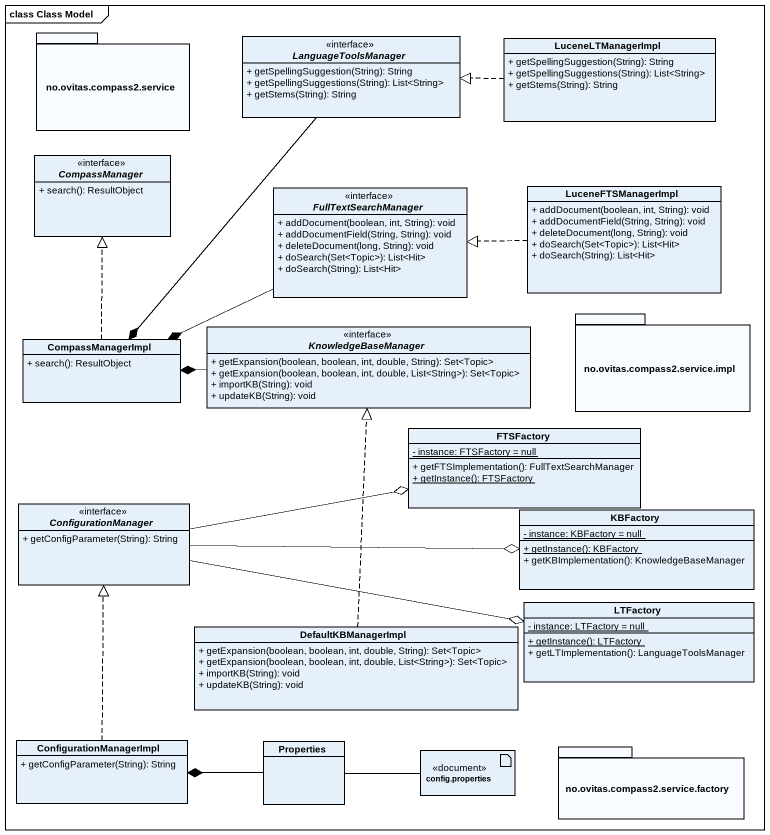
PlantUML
@startuml
mainframe class Class Model
allowmixing
hide circle
hide empty members
skinparam classAttributeIconSize 0
package "no.ovitas.compass2.service" as no_ovitas_compass2_service {
}
interface LanguageToolsManager <<interface>> {
  + getSpellingSuggestion(String): String
  + getSpellingSuggestions(String): List<String>
  + getStems(String): String
}
class LuceneLTManagerImpl {
  + getSpellingSuggestion(String): String
  + getSpellingSuggestions(String): List<String>
  + getStems(String): String
}
interface CompassManager <<interface>> {
  + search(): ResultObject
}
interface FullTextSearchManager <<interface>> {
  + addDocument(boolean, int, String): void
  + addDocumentField(String, String): void
  + deleteDocument(long, String): void
  + doSearch(Set<Topic>): List<Hit>
  + doSearch(String): List<Hit>
}
class LuceneFTSManagerImpl {
  + addDocument(boolean, int, String): void
  + addDocumentField(String, String): void
  + deleteDocument(long, String): void
  + doSearch(Set<Topic>): List<Hit>
  + doSearch(String): List<Hit>
}
interface KnowledgeBaseManager <<interface>> {
  + getExpansion(boolean, boolean, int, double, String): Set<Topic>
  + getExpansion(boolean, boolean, int, double, List<String>): Set<Topic>
  + importKB(String): void
  + updateKB(String): void
}
package "no.ovitas.compass2.service.impl" as no_ovitas_compass2_service_2 {
}
class CompassManagerImpl {
  + search(): ResultObject
}
class FTSFactory {
  {static} - instance: FTSFactory = null
  + getFTSImplementation(): FullTextSearchManager
  {static} + getInstance(): FTSFactory
}
interface ConfigurationManager <<interface>> {
  + getConfigParameter(String): String
}
class KBFactory {
  {static} - instance: KBFactory = null
  {static} + getInstance(): KBFactory
  + getKBImplementation(): KnowledgeBaseManager
}
class LTFactory {
  {static} - instance: LTFactory = null
  {static} + getInstance(): LTFactory
  + getLTImplementation(): LanguageToolsManager
}
class DefaultKBManagerImpl {
  + getExpansion(boolean, boolean, int, double, String): Set<Topic>
  + getExpansion(boolean, boolean, int, double, List<String>): Set<Topic>
  + importKB(String): void
  + updateKB(String): void
}
class ConfigurationManagerImpl {
  + getConfigParameter(String): String
}
class Properties
artifact "config.properties" as config_properties <<document>>
package "no.ovitas.compass2.service.factory" as no_ovitas_compass2_service_3 {
}
LanguageToolsManager --* CompassManagerImpl
LuceneLTManagerImpl .left.|> LanguageToolsManager
FullTextSearchManager -left-* CompassManagerImpl
LuceneFTSManagerImpl .left.|> FullTextSearchManager
KnowledgeBaseManager -left-* CompassManagerImpl
CompassManagerImpl .up.|> CompassManager
ConfigurationManager -right-o FTSFactory
ConfigurationManager -right-o KBFactory
ConfigurationManager -right-o LTFactory
DefaultKBManagerImpl .up.|> KnowledgeBaseManager
ConfigurationManagerImpl .up.|> ConfigurationManager
Properties -left-* ConfigurationManagerImpl
Properties -right- config_properties
@enduml
